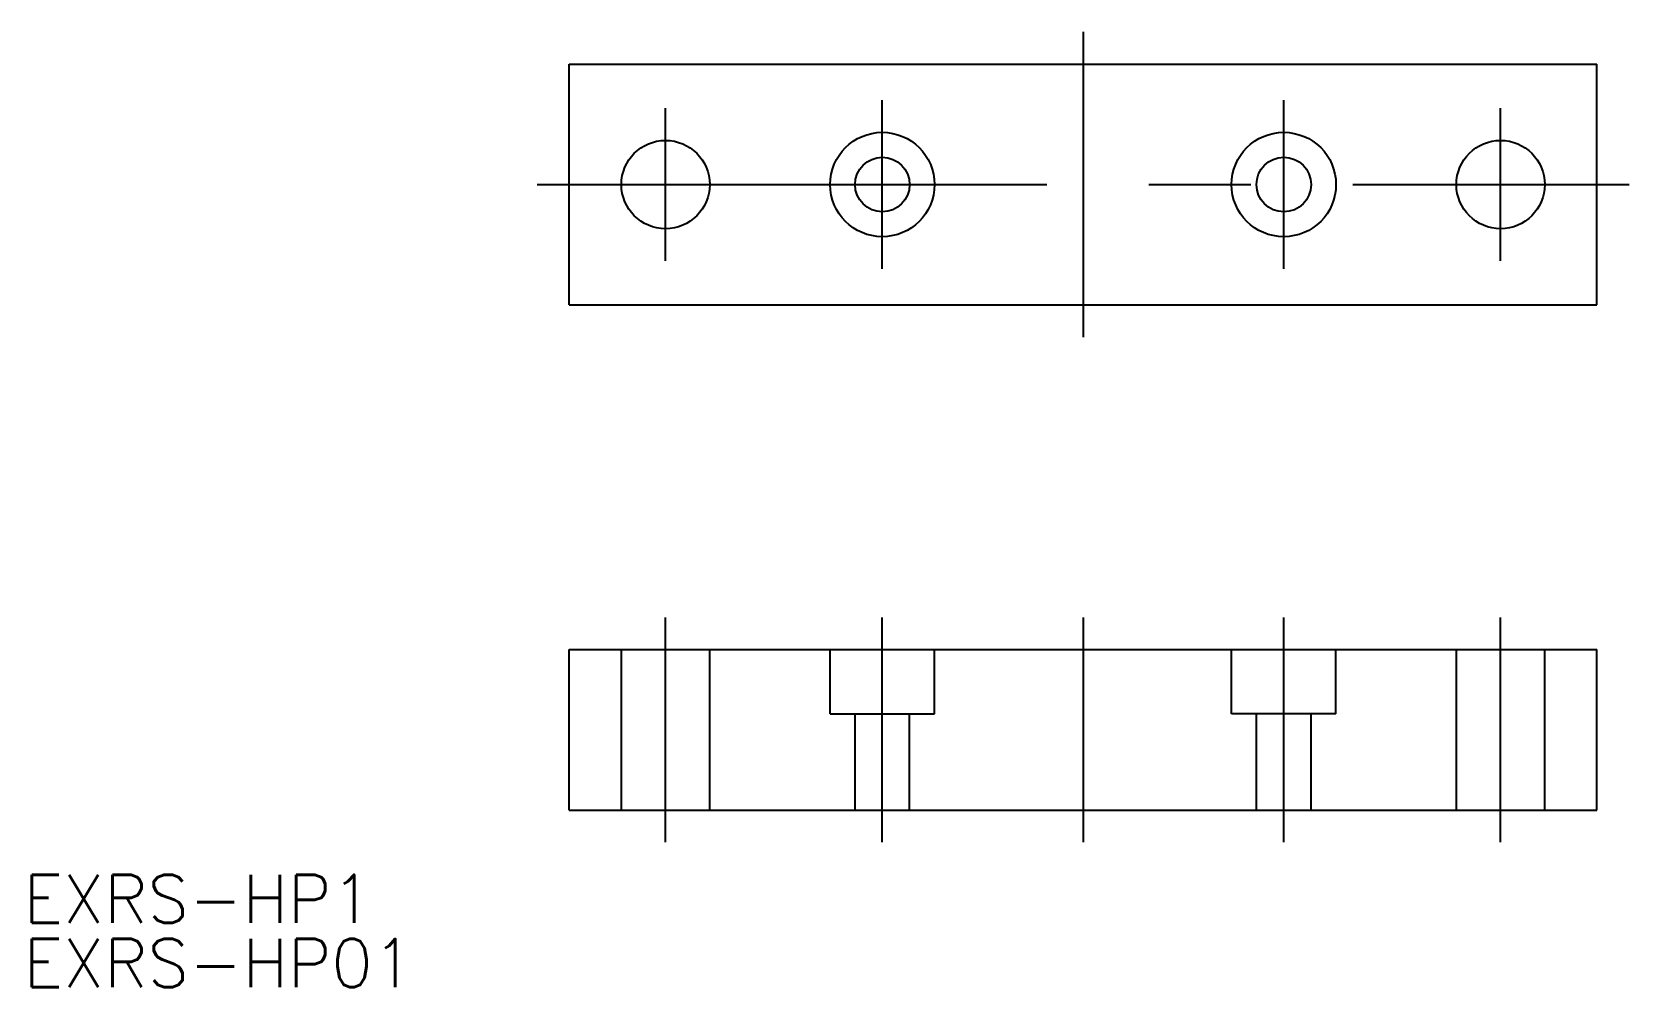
# Model space of a CAD drawing. Extents: x -65.5 to 34, y -50 to 9.5.
import ezdxf

# ---------------------------------------------------------------- set-up
doc = ezdxf.new("R2010")
doc.units = 0
doc.linetypes.add('CENTER', pattern=[50.8, 31.75, -6.35, 6.35, -6.35])
doc.linetypes.add('DASHED', pattern=[19.05, 12.7, -6.35])
doc.layers.get('0').update_dxf_attribs({"linetype": 'CONTINUOUS'})
doc.layers.add('CENTER', color=1, linetype='CONTINUOUS')
doc.styles.get("Standard").update_dxf_attribs({"font": 'txt.shx', "height": 3, "bigfont": 'bigfont.shx'})

msp = doc.modelspace()

# ---------------------------------------------------------------- linework, layer by layer
at = {"color": 7, "linetype": 'CONTINUOUS'}
for p, q in [((-32, -7.5), (-32, 7.5)), ((-32, 7.5), (32, 7.5)), ((32, -7.5), (32, 7.5)), ((-32, -7.5), (32, -7.5)), ((-32, -28.953), (32, -28.953)), ((-32, -38.953), (-32, -28.953)), ((32, -38.953), (32, -28.953)), ((-32, -38.953), (32, -38.953))]:
    msp.add_line(p, q, dxfattribs=at)
at = {"color": 3, "linetype": 'DASHED'}
for p, q in [((-28.75, -38.953), (-28.75, -28.953)), ((-23.25, -38.953), (-23.25, -28.953)), ((-15.75, -32.953), (-15.75, -28.953)), ((-9.25, -32.953), (-9.25, -28.953)), ((9.25, -32.953), (9.25, -28.953)), ((15.75, -32.953), (15.75, -28.953)), ((23.25, -38.953), (23.25, -28.953)), ((28.75, -38.953), (28.75, -28.953)), ((-15.75, -32.953), (-9.25, -32.953)), ((-14.2, -38.953), (-14.2, -32.953)), ((-10.8, -38.953), (-10.8, -32.953)), ((15.75, -32.953), (9.25, -32.953)), ((10.8, -38.953), (10.8, -32.953)), ((14.2, -38.953), (14.2, -32.953))]:
    msp.add_line(p, q, dxfattribs=at)
at = {"color": 7, "linetype": 'CONTINUOUS'}
for centre, radius in [((-12.5, 0), 3.25), ((12.5, 0), 3.25), ((-26, 0), 2.75), ((26, 0), 2.75), ((-12.5, 0), 1.7), ((12.5, 0), 1.7)]:
    msp.add_circle(centre, radius, dxfattribs=at)
at = {"layer": 'CENTER', "color": 1, "linetype": 'CENTER'}
for p, q in [((0, 9.5), (0, -9.5)), ((-12.5, -5.25), (-12.5, 5.25)), ((12.5, -5.25), (12.5, 5.25)), ((-26, -4.75), (-26, 4.75)), ((26, -4.75), (26, 4.75)), ((-34, 0), (34, 0)), ((-26, -40.953), (-26, -26.953)), ((-12.5, -40.953), (-12.5, -26.953)), ((0, -26.953), (0, -40.953)), ((12.5, -40.953), (12.5, -26.953)), ((26, -40.953), (26, -26.953))]:
    msp.add_line(p, q, dxfattribs=at)

# ---------------------------------------------------------------- texts
at = {"color": 7, "linetype": 'CONTINUOUS'}
for s, p in [('EXRS-HP1', (-65.968, -45.975)), ('EXRS-HP01', (-65.968, -49.969))]:
    msp.add_text(s, height=3, dxfattribs=at).set_placement(p)

doc.saveas('drawing.dxf')
